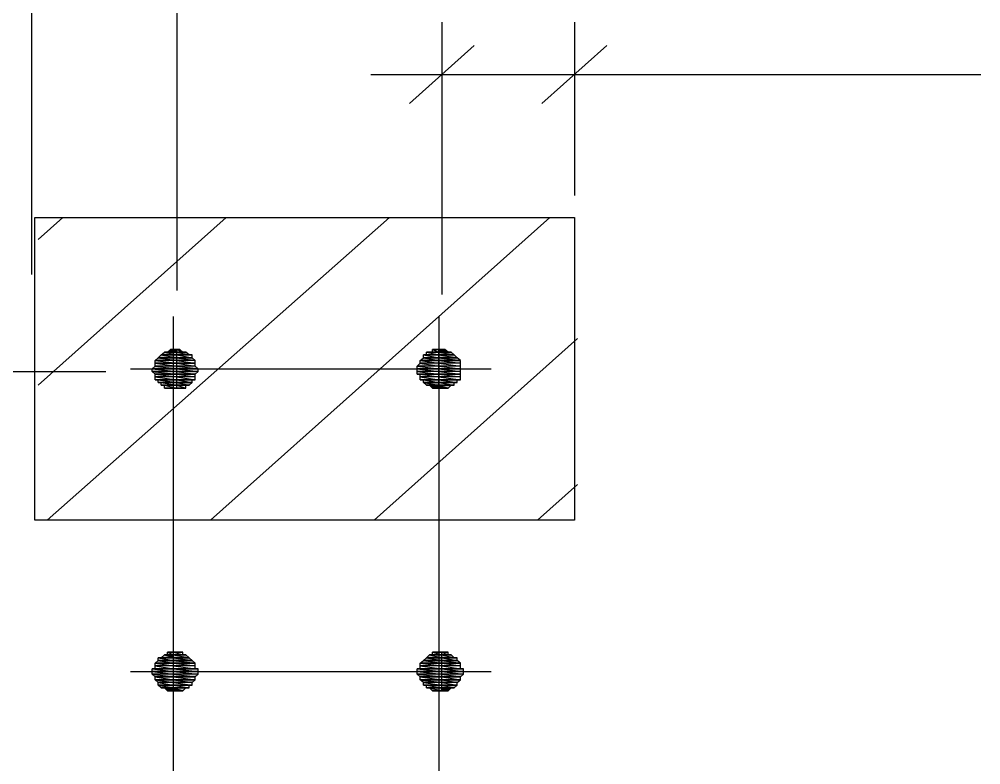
# Model space of a CAD drawing. Header units: millimetres. Extents: x 0 to 420, y 0 to 297.
# Drawn here: x 119.04 to 131.76, y 31.77 to 41.63 of the extents above; entities that cross this region are included whole.
import ezdxf

# ---------------------------------------------------------------- set-up
doc = ezdxf.new("R2010")
doc.units = ezdxf.units.MM

# ---------------------------------------------------------------- blocks, each defined once
blk = doc.blocks.new('0_TCM_4503_AIVD_AD_NOTE_BLOCK-43707740-2226')
at = {"linetype": 'Continuous'}
for points in [[(121.005, 37.228), (121.127, 37.228), (121.045, 37.265)], [(121.045, 37.265), (121.127, 37.228), (121.127, 37.265)], [(124.59, 37.265), (124.713, 37.228), (124.672, 37.265)], [(124.59, 37.228), (124.713, 37.228), (124.59, 37.265)], [(120.842, 37.119), (121.127, 37.119), (120.882, 37.155)], [(120.882, 37.155), (121.127, 37.155), (120.923, 37.192)], [(120.882, 37.155), (121.127, 37.119), (121.127, 37.155)], [(120.923, 37.192), (121.127, 37.192), (120.964, 37.228)], [(120.923, 37.192), (121.127, 37.155), (121.127, 37.192)], [(120.964, 37.228), (121.127, 37.192), (121.127, 37.228)], [(121.127, 37.228), (121.29, 37.192), (121.249, 37.228)], [(121.127, 37.192), (121.29, 37.192), (121.127, 37.228)], [(121.127, 37.155), (121.371, 37.119), (121.331, 37.155)], [(121.127, 37.119), (121.371, 37.119), (121.127, 37.155)], [(124.346, 37.119), (124.59, 37.119), (124.387, 37.155)], [(124.387, 37.155), (124.59, 37.119), (124.59, 37.155)], [(124.59, 37.228), (124.794, 37.192), (124.753, 37.228)], [(124.59, 37.192), (124.794, 37.192), (124.59, 37.228)], [(124.59, 37.192), (124.835, 37.155), (124.794, 37.192)], [(124.59, 37.155), (124.835, 37.155), (124.59, 37.192)], [(124.59, 37.155), (124.876, 37.119), (124.835, 37.155)], [(124.59, 37.119), (124.876, 37.119), (124.59, 37.155)], [(120.801, 37.01), (121.127, 37.01), (120.842, 37.046)], [(120.842, 37.046), (121.127, 37.01), (121.127, 37.046)], [(121.127, 37.046), (121.412, 37.01), (121.371, 37.046)], [(121.127, 37.01), (121.412, 37.01), (121.127, 37.046)], [(124.305, 37.046), (124.59, 37.046), (124.346, 37.083)], [(124.346, 37.083), (124.59, 37.046), (124.59, 37.083)], [(120.801, 36.973), (121.127, 36.937), (121.127, 36.973)], [(120.842, 36.937), (121.127, 36.937), (120.801, 36.973)], [(121.127, 36.973), (121.371, 36.937), (121.412, 36.973)], [(121.127, 36.937), (121.371, 36.937), (121.127, 36.973)], [(121.127, 36.828), (121.29, 36.791), (121.331, 36.828)], [(121.127, 36.791), (121.29, 36.791), (121.127, 36.828)], [(124.387, 36.828), (124.59, 36.791), (124.59, 36.828)], [(124.427, 36.791), (124.59, 36.791), (124.387, 36.828)], [(124.468, 36.791), (124.59, 36.755), (124.59, 36.791)], [(124.509, 36.755), (124.59, 36.755), (124.468, 36.791)], [(124.59, 36.791), (124.713, 36.755), (124.753, 36.791)], [(124.59, 36.755), (124.713, 36.755), (124.59, 36.791)], [(120.882, 33.189), (120.923, 33.189), (121.086, 33.189)], [(120.923, 33.189), (121.086, 33.189), (120.964, 33.225)], [(120.964, 33.225), (121.086, 33.189), (121.086, 33.225)], [(121.086, 33.225), (121.29, 33.189), (121.249, 33.225)], [(121.086, 33.189), (121.29, 33.189), (121.086, 33.225)], [(121.086, 33.189), (121.331, 33.153), (121.29, 33.189)], [(121.086, 33.153), (121.331, 33.153), (121.086, 33.189)], [(124.387, 33.153), (124.631, 33.153), (124.427, 33.189)], [(124.427, 33.189), (124.631, 33.189), (124.468, 33.225)], [(124.427, 33.189), (124.631, 33.153), (124.631, 33.189)], [(124.468, 33.225), (124.631, 33.189), (124.631, 33.225)], [(124.631, 33.225), (124.794, 33.189), (124.753, 33.225)], [(124.631, 33.189), (124.794, 33.189), (124.631, 33.225)], [(120.842, 33.116), (121.086, 33.116), (120.882, 33.153)], [(120.882, 33.153), (121.086, 33.116), (121.086, 33.153)], [(121.086, 33.153), (121.371, 33.116), (121.331, 33.153)], [(121.086, 33.116), (121.371, 33.116), (121.086, 33.153)], [(124.346, 33.116), (124.631, 33.116), (124.387, 33.153)], [(124.387, 33.153), (124.631, 33.116), (124.631, 33.153)], [(124.631, 33.153), (124.876, 33.116), (124.835, 33.153)], [(124.631, 33.116), (124.876, 33.116), (124.631, 33.153)], [(120.801, 32.971), (121.086, 32.934), (121.086, 32.971)], [(120.842, 32.934), (121.086, 32.934), (120.801, 32.971)], [(121.086, 32.971), (121.371, 32.934), (121.412, 32.971)], [(121.086, 32.934), (121.371, 32.934), (121.086, 32.971)], [(124.305, 32.971), (124.631, 32.934), (124.631, 32.971)], [(124.346, 32.934), (124.631, 32.934), (124.305, 32.971)], [(124.631, 32.971), (124.876, 32.934), (124.916, 32.971)], [(124.631, 32.934), (124.876, 32.934), (124.631, 32.971)], [(120.842, 32.898), (121.086, 32.861), (121.086, 32.898)], [(120.882, 32.861), (121.086, 32.861), (120.842, 32.898)], [(120.882, 32.825), (121.086, 32.789), (121.086, 32.825)], [(120.923, 32.789), (121.086, 32.789), (120.882, 32.825)], [(121.086, 32.898), (121.331, 32.861), (121.371, 32.898)], [(121.086, 32.861), (121.331, 32.861), (121.086, 32.898)], [(124.346, 32.898), (124.631, 32.861), (124.631, 32.898)], [(124.387, 32.861), (124.631, 32.861), (124.346, 32.898)], [(124.631, 32.898), (124.835, 32.861), (124.876, 32.898)], [(124.631, 32.861), (124.835, 32.861), (124.631, 32.898)], [(124.631, 32.825), (124.794, 32.789), (124.835, 32.825)], [(124.631, 32.789), (124.794, 32.789), (124.631, 32.825)], [(120.964, 32.789), (120.923, 32.789), (121.086, 32.789)], [(120.964, 32.789), (121.086, 32.752), (121.086, 32.789)], [(121.005, 32.752), (121.086, 32.752), (120.964, 32.789)], [(121.086, 32.789), (121.208, 32.752), (121.249, 32.789)], [(121.086, 32.752), (121.208, 32.752), (121.086, 32.789)], [(124.468, 32.789), (124.631, 32.752), (124.631, 32.789)], [(124.509, 32.752), (124.631, 32.752), (124.468, 32.789)], [(124.631, 32.789), (124.713, 32.752), (124.753, 32.789)], [(124.631, 32.752), (124.713, 32.752), (124.631, 32.789)]]:
    blk.add_hatch(color=7, dxfattribs=at).paths.add_polyline_path(points)
at = {"color": 7, "linetype": 'Continuous'}
for p, q in [((119.205, 43.2), (119.205, 38.258)), ((121.13, 43.2), (121.13, 38.043)), ((124.631, 41.593), (124.631, 37.992)), ((126.383, 41.593), (126.383, 39.302)), ((125.059, 41.284), (124.203, 40.519)), ((126.811, 41.284), (125.955, 40.519)), ((123.694, 40.902), (131.755, 40.902)), ((119.253, 39.011), (126.383, 39.011)), ((119.253, 35.008), (119.253, 39.011)), ((119.293, 38.72), (119.619, 39.011)), ((119.293, 36.791), (121.779, 39.011)), ((119.416, 35.008), (123.938, 39.011)), ((121.575, 35.008), (126.057, 39.011)), ((126.383, 39.011), (126.383, 35.008)), ((121.086, 24.346), (121.086, 37.701)), ((124.59, 37.701), (124.59, 24.274)), ((123.735, 35.008), (126.424, 37.41)), ((121.005, 37.228), (121.045, 37.265)), ((121.127, 37.265), (121.045, 37.265)), ((121.045, 37.265), (121.086, 37.265)), ((121.127, 37.265), (121.045, 37.265)), ((121.045, 37.265), (121.127, 37.228)), ((121.045, 37.265), (121.127, 37.228)), ((121.086, 37.265), (121.127, 37.265)), ((121.127, 37.265), (121.086, 37.265)), ((121.086, 37.265), (121.127, 37.265)), ((121.086, 37.265), (121.127, 37.265)), ((121.127, 37.265), (121.086, 37.265)), ((121.127, 37.228), (121.127, 37.265)), ((121.127, 37.265), (121.168, 37.265)), ((121.168, 37.265), (121.127, 37.265)), ((121.168, 37.265), (121.127, 37.265)), ((121.127, 37.265), (121.168, 37.265)), ((121.168, 37.265), (121.127, 37.265)), ((121.127, 37.265), (121.208, 37.228)), ((121.127, 37.265), (121.208, 37.228)), ((121.127, 37.228), (121.127, 37.265)), ((121.208, 37.228), (121.168, 37.265)), ((124.59, 37.265), (124.509, 37.265)), ((124.509, 37.265), (124.55, 37.265)), ((124.59, 37.265), (124.509, 37.265)), ((124.509, 37.265), (124.59, 37.228)), ((124.509, 37.265), (124.59, 37.228)), ((124.509, 37.228), (124.509, 37.265)), ((124.59, 37.265), (124.55, 37.265)), ((124.55, 37.265), (124.59, 37.265)), ((124.59, 37.265), (124.55, 37.265)), ((124.55, 37.265), (124.59, 37.265)), ((124.55, 37.265), (124.59, 37.265)), ((124.59, 37.265), (124.631, 37.265)), ((124.631, 37.265), (124.59, 37.265)), ((124.672, 37.265), (124.59, 37.265)), ((124.59, 37.265), (124.672, 37.265)), ((124.59, 37.265), (124.672, 37.265)), ((124.672, 37.265), (124.59, 37.265)), ((124.672, 37.265), (124.59, 37.265)), ((124.59, 37.265), (124.672, 37.265)), ((124.672, 37.265), (124.59, 37.265)), ((124.59, 37.265), (124.631, 37.265)), ((124.672, 37.265), (124.59, 37.265)), ((124.59, 37.265), (124.713, 37.228)), ((124.59, 37.265), (124.713, 37.228)), ((124.59, 37.228), (124.59, 37.265)), ((124.59, 37.228), (124.59, 37.265)), ((124.631, 37.265), (124.672, 37.265)), ((124.713, 37.228), (124.672, 37.265)), ((120.842, 37.119), (120.882, 37.155)), ((121.127, 37.119), (120.842, 37.119)), ((121.127, 37.119), (120.842, 37.119)), ((120.842, 37.119), (121.127, 37.083)), ((120.842, 37.119), (121.127, 37.083)), ((120.842, 37.083), (120.842, 37.119)), ((120.882, 37.155), (120.923, 37.192)), ((121.127, 37.155), (120.882, 37.155)), ((121.127, 37.155), (120.882, 37.155)), ((120.882, 37.155), (121.127, 37.155)), ((120.882, 37.155), (121.127, 37.155)), ((121.127, 37.155), (120.882, 37.155)), ((121.127, 37.155), (120.882, 37.155)), ((120.882, 37.155), (121.127, 37.119)), ((120.882, 37.155), (121.127, 37.119)), ((120.923, 37.192), (120.964, 37.228)), ((121.127, 37.192), (120.923, 37.192)), ((121.127, 37.192), (120.923, 37.192)), ((120.923, 37.192), (121.127, 37.192)), ((120.923, 37.192), (121.127, 37.192)), ((121.127, 37.192), (120.923, 37.192)), ((121.127, 37.192), (120.923, 37.192)), ((120.923, 37.192), (121.127, 37.155)), ((120.923, 37.192), (121.127, 37.155)), ((121.127, 37.228), (120.964, 37.228)), ((120.964, 37.228), (121.005, 37.228)), ((121.127, 37.228), (120.964, 37.228)), ((120.964, 37.228), (121.127, 37.228)), ((120.964, 37.228), (121.127, 37.228)), ((121.127, 37.228), (120.964, 37.228)), ((121.127, 37.228), (120.964, 37.228)), ((120.964, 37.228), (121.127, 37.192)), ((120.964, 37.228), (121.127, 37.192)), ((121.127, 37.228), (121.005, 37.228)), ((121.127, 37.228), (121.005, 37.228)), ((121.005, 37.228), (121.127, 37.228)), ((121.005, 37.228), (121.127, 37.228)), ((121.127, 37.228), (121.005, 37.228)), ((121.127, 37.228), (121.005, 37.228)), ((121.005, 37.228), (121.127, 37.228)), ((121.005, 37.228), (121.127, 37.228)), ((121.127, 37.192), (121.127, 37.228)), ((121.208, 37.228), (121.127, 37.228)), ((121.208, 37.228), (121.127, 37.228)), ((121.127, 37.228), (121.208, 37.228)), ((121.127, 37.228), (121.208, 37.228)), ((121.208, 37.228), (121.127, 37.228)), ((121.249, 37.228), (121.127, 37.228)), ((121.127, 37.228), (121.249, 37.228)), ((121.127, 37.228), (121.249, 37.228)), ((121.249, 37.228), (121.127, 37.228)), ((121.249, 37.228), (121.127, 37.228)), ((121.127, 37.228), (121.249, 37.228)), ((121.249, 37.228), (121.127, 37.228)), ((121.127, 37.228), (121.208, 37.228)), ((121.249, 37.228), (121.127, 37.228)), ((121.127, 37.228), (121.29, 37.192)), ((121.127, 37.228), (121.29, 37.192)), ((121.127, 37.192), (121.127, 37.228)), ((121.127, 37.155), (121.127, 37.192)), ((121.29, 37.192), (121.127, 37.192)), ((121.331, 37.192), (121.127, 37.192)), ((121.127, 37.192), (121.331, 37.192)), ((121.331, 37.192), (121.127, 37.192)), ((121.127, 37.192), (121.29, 37.192)), ((121.331, 37.192), (121.127, 37.192)), ((121.127, 37.192), (121.331, 37.155)), ((121.127, 37.192), (121.331, 37.155)), ((121.127, 37.155), (121.127, 37.192)), ((121.127, 37.119), (121.127, 37.155)), ((121.331, 37.155), (121.127, 37.155)), ((121.331, 37.155), (121.127, 37.155)), ((121.127, 37.155), (121.331, 37.155)), ((121.127, 37.155), (121.331, 37.155)), ((121.331, 37.155), (121.127, 37.155)), ((121.331, 37.155), (121.127, 37.155)), ((121.127, 37.155), (121.371, 37.119)), ((121.127, 37.155), (121.371, 37.119)), ((121.127, 37.119), (121.127, 37.155)), ((121.127, 37.083), (121.127, 37.119)), ((121.371, 37.119), (121.127, 37.119)), ((121.371, 37.119), (121.127, 37.119)), ((121.127, 37.119), (121.371, 37.083)), ((121.127, 37.119), (121.371, 37.083)), ((121.127, 37.083), (121.127, 37.119)), ((121.208, 37.228), (121.249, 37.228)), ((121.29, 37.192), (121.249, 37.228)), ((121.29, 37.192), (121.331, 37.192)), ((121.331, 37.155), (121.331, 37.192)), ((121.371, 37.119), (121.331, 37.155)), ((121.371, 37.083), (121.371, 37.119)), ((124.346, 37.119), (124.387, 37.155)), ((124.59, 37.119), (124.346, 37.119)), ((124.59, 37.119), (124.346, 37.119)), ((124.346, 37.119), (124.59, 37.119)), ((124.346, 37.119), (124.59, 37.119)), ((124.59, 37.119), (124.346, 37.119)), ((124.59, 37.119), (124.346, 37.119)), ((124.346, 37.119), (124.59, 37.083)), ((124.346, 37.119), (124.59, 37.083)), ((124.346, 37.083), (124.346, 37.119)), ((124.427, 37.192), (124.387, 37.192)), ((124.387, 37.192), (124.59, 37.192)), ((124.59, 37.192), (124.387, 37.192)), ((124.387, 37.192), (124.59, 37.155)), ((124.387, 37.192), (124.59, 37.155)), ((124.387, 37.155), (124.387, 37.192)), ((124.59, 37.155), (124.387, 37.155)), ((124.59, 37.155), (124.387, 37.155)), ((124.387, 37.155), (124.59, 37.155)), ((124.387, 37.155), (124.59, 37.155)), ((124.59, 37.155), (124.387, 37.155)), ((124.59, 37.155), (124.387, 37.155)), ((124.387, 37.155), (124.59, 37.119)), ((124.387, 37.155), (124.59, 37.119)), ((124.59, 37.228), (124.427, 37.228)), ((124.427, 37.228), (124.468, 37.228)), ((124.59, 37.228), (124.427, 37.228)), ((124.427, 37.228), (124.59, 37.192)), ((124.427, 37.228), (124.59, 37.192)), ((124.427, 37.192), (124.427, 37.228)), ((124.59, 37.192), (124.427, 37.192)), ((124.59, 37.192), (124.427, 37.192)), ((124.427, 37.192), (124.59, 37.192)), ((124.59, 37.192), (124.427, 37.192)), ((124.509, 37.228), (124.468, 37.228)), ((124.468, 37.228), (124.59, 37.228)), ((124.59, 37.228), (124.468, 37.228)), ((124.468, 37.228), (124.59, 37.228)), ((124.468, 37.228), (124.59, 37.228)), ((124.59, 37.228), (124.509, 37.228)), ((124.59, 37.228), (124.509, 37.228)), ((124.509, 37.228), (124.59, 37.228)), ((124.59, 37.228), (124.509, 37.228)), ((124.713, 37.228), (124.59, 37.228)), ((124.753, 37.228), (124.59, 37.228)), ((124.59, 37.228), (124.753, 37.228)), ((124.59, 37.228), (124.753, 37.228)), ((124.753, 37.228), (124.59, 37.228)), ((124.753, 37.228), (124.59, 37.228)), ((124.59, 37.228), (124.753, 37.228)), ((124.753, 37.228), (124.59, 37.228)), ((124.59, 37.228), (124.713, 37.228)), ((124.753, 37.228), (124.59, 37.228)), ((124.59, 37.228), (124.794, 37.192)), ((124.59, 37.228), (124.794, 37.192)), ((124.59, 37.192), (124.59, 37.228)), ((124.59, 37.192), (124.59, 37.228)), ((124.794, 37.192), (124.59, 37.192)), ((124.794, 37.192), (124.59, 37.192)), ((124.59, 37.192), (124.794, 37.192)), ((124.59, 37.192), (124.794, 37.192)), ((124.794, 37.192), (124.59, 37.192)), ((124.794, 37.192), (124.59, 37.192)), ((124.59, 37.192), (124.835, 37.155)), ((124.59, 37.192), (124.835, 37.155)), ((124.59, 37.155), (124.59, 37.192)), ((124.59, 37.155), (124.59, 37.192)), ((124.835, 37.155), (124.59, 37.155)), ((124.835, 37.155), (124.59, 37.155)), ((124.59, 37.155), (124.835, 37.155)), ((124.59, 37.155), (124.835, 37.155)), ((124.835, 37.155), (124.59, 37.155)), ((124.835, 37.155), (124.59, 37.155)), ((124.59, 37.155), (124.876, 37.119)), ((124.59, 37.155), (124.876, 37.119)), ((124.59, 37.119), (124.59, 37.155)), ((124.59, 37.119), (124.59, 37.155)), ((124.876, 37.119), (124.59, 37.119)), ((124.876, 37.119), (124.59, 37.119)), ((124.59, 37.119), (124.876, 37.119)), ((124.59, 37.119), (124.876, 37.119)), ((124.876, 37.119), (124.59, 37.119)), ((124.876, 37.119), (124.59, 37.119)), ((124.59, 37.119), (124.876, 37.083)), ((124.59, 37.119), (124.876, 37.083)), ((124.59, 37.083), (124.59, 37.119)), ((124.59, 37.083), (124.59, 37.119)), ((124.713, 37.228), (124.753, 37.228)), ((124.794, 37.192), (124.753, 37.228)), ((124.835, 37.155), (124.794, 37.192)), ((124.876, 37.119), (124.835, 37.155)), ((124.876, 37.083), (124.876, 37.119)), ((120.516, 37.01), (125.283, 37.01)), ((120.801, 37.01), (120.842, 37.046)), ((121.127, 37.01), (120.801, 37.01)), ((121.127, 37.01), (120.801, 37.01)), ((120.801, 37.01), (121.127, 37.01)), ((120.801, 37.01), (121.127, 37.01)), ((121.127, 37.01), (120.801, 37.01)), ((121.127, 37.01), (120.801, 37.01)), ((120.801, 37.01), (121.127, 36.973)), ((120.801, 37.01), (121.127, 36.973)), ((120.801, 36.973), (120.801, 37.01)), ((121.127, 37.083), (120.842, 37.083)), ((121.127, 37.083), (120.842, 37.083)), ((120.842, 37.083), (121.127, 37.083)), ((120.842, 37.083), (121.127, 37.083)), ((121.127, 37.083), (120.842, 37.083)), ((121.127, 37.083), (120.842, 37.083)), ((120.842, 37.083), (121.127, 37.046)), ((120.842, 37.083), (121.127, 37.046)), ((120.842, 37.046), (120.842, 37.083)), ((121.127, 37.046), (120.842, 37.046)), ((121.127, 37.046), (120.842, 37.046)), ((120.842, 37.046), (121.127, 37.01)), ((120.842, 37.046), (121.127, 37.01)), ((121.127, 37.046), (121.127, 37.083)), ((121.371, 37.083), (121.127, 37.083)), ((121.371, 37.083), (121.127, 37.083)), ((121.127, 37.083), (121.371, 37.083)), ((121.127, 37.083), (121.371, 37.083)), ((121.371, 37.083), (121.127, 37.083)), ((121.371, 37.083), (121.127, 37.083)), ((121.127, 37.083), (121.371, 37.046)), ((121.127, 37.083), (121.371, 37.046)), ((121.127, 37.046), (121.127, 37.083)), ((121.127, 37.01), (121.127, 37.046)), ((121.371, 37.046), (121.127, 37.046)), ((121.371, 37.046), (121.127, 37.046)), ((121.127, 37.046), (121.412, 37.01)), ((121.127, 37.046), (121.412, 37.01)), ((121.127, 37.01), (121.127, 37.046)), ((121.127, 36.973), (121.127, 37.01)), ((121.412, 37.01), (121.127, 37.01)), ((121.412, 37.01), (121.127, 37.01)), ((121.127, 37.01), (121.412, 37.01)), ((121.127, 37.01), (121.412, 37.01)), ((121.412, 37.01), (121.127, 37.01)), ((121.412, 37.01), (121.127, 37.01)), ((121.127, 37.01), (121.412, 36.973)), ((121.127, 37.01), (121.412, 36.973)), ((121.127, 36.973), (121.127, 37.01)), ((121.371, 37.046), (121.371, 37.083)), ((121.412, 37.01), (121.371, 37.046)), ((121.412, 36.973), (121.412, 37.01)), ((124.305, 37.046), (124.346, 37.083)), ((124.59, 37.046), (124.305, 37.046)), ((124.59, 37.046), (124.305, 37.046)), ((124.305, 37.046), (124.59, 37.01)), ((124.305, 37.046), (124.59, 37.01)), ((124.305, 37.01), (124.305, 37.046)), ((124.59, 37.01), (124.305, 37.01)), ((124.59, 37.01), (124.305, 37.01)), ((124.305, 37.01), (124.59, 37.01)), ((124.305, 37.01), (124.59, 37.01)), ((124.59, 37.01), (124.305, 37.01)), ((124.59, 37.01), (124.305, 37.01)), ((124.305, 37.01), (124.59, 36.973)), ((124.305, 37.01), (124.59, 36.973)), ((124.305, 36.973), (124.305, 37.01)), ((124.59, 37.083), (124.346, 37.083)), ((124.59, 37.083), (124.346, 37.083)), ((124.346, 37.083), (124.59, 37.046)), ((124.346, 37.083), (124.59, 37.046)), ((124.876, 37.083), (124.59, 37.083)), ((124.876, 37.083), (124.59, 37.083)), ((124.59, 37.083), (124.876, 37.046)), ((124.59, 37.083), (124.876, 37.046)), ((124.59, 37.046), (124.59, 37.083)), ((124.59, 37.046), (124.59, 37.083)), ((124.876, 37.046), (124.59, 37.046)), ((124.876, 37.046), (124.59, 37.046)), ((124.59, 37.046), (124.876, 37.01)), ((124.59, 37.046), (124.876, 37.01)), ((124.59, 37.01), (124.59, 37.046)), ((124.59, 37.01), (124.59, 37.046)), ((124.876, 37.01), (124.59, 37.01)), ((124.876, 37.01), (124.59, 37.01)), ((124.59, 37.01), (124.876, 37.01)), ((124.59, 37.01), (124.876, 37.01)), ((124.876, 37.01), (124.59, 37.01)), ((124.876, 37.01), (124.59, 37.01)), ((124.59, 37.01), (124.876, 36.973)), ((124.59, 37.01), (124.876, 36.973)), ((124.59, 36.973), (124.59, 37.01)), ((124.59, 36.973), (124.59, 37.01)), ((124.876, 37.046), (124.876, 37.083)), ((124.876, 37.01), (124.876, 37.046)), ((124.876, 36.973), (124.876, 37.01)), ((114.404, 36.973), (120.19, 36.973)), ((121.127, 36.973), (120.801, 36.973)), ((121.127, 36.973), (120.801, 36.973)), ((120.801, 36.973), (121.127, 36.937)), ((120.801, 36.973), (121.127, 36.937)), ((120.842, 36.937), (120.801, 36.973)), ((121.127, 36.937), (120.842, 36.937)), ((121.127, 36.937), (120.842, 36.937)), ((120.842, 36.937), (121.127, 36.937)), ((120.842, 36.937), (121.127, 36.937)), ((121.127, 36.937), (120.842, 36.937)), ((121.127, 36.937), (120.842, 36.937)), ((120.842, 36.937), (121.127, 36.901)), ((120.842, 36.937), (121.127, 36.901)), ((120.842, 36.901), (120.842, 36.937)), ((121.127, 36.901), (120.842, 36.901)), ((121.127, 36.901), (120.842, 36.901)), ((120.842, 36.901), (121.127, 36.864)), ((120.842, 36.901), (121.127, 36.864)), ((120.842, 36.864), (120.842, 36.901)), ((121.127, 36.864), (120.842, 36.864)), ((121.127, 36.864), (120.842, 36.864)), ((120.842, 36.864), (120.882, 36.864)), ((120.842, 36.864), (121.127, 36.864)), ((121.127, 36.864), (120.842, 36.864)), ((120.882, 36.864), (121.127, 36.864)), ((121.127, 36.864), (120.882, 36.864)), ((120.882, 36.864), (121.127, 36.828)), ((120.882, 36.864), (121.127, 36.828)), ((120.882, 36.828), (120.882, 36.864)), ((121.127, 36.937), (121.127, 36.973)), ((121.412, 36.973), (121.127, 36.973)), ((121.412, 36.973), (121.127, 36.973)), ((121.127, 36.973), (121.371, 36.937)), ((121.127, 36.973), (121.371, 36.937)), ((121.127, 36.937), (121.127, 36.973)), ((121.127, 36.901), (121.127, 36.937)), ((121.371, 36.937), (121.127, 36.937)), ((121.371, 36.937), (121.127, 36.937)), ((121.127, 36.937), (121.371, 36.937)), ((121.127, 36.937), (121.371, 36.937)), ((121.371, 36.937), (121.127, 36.937)), ((121.371, 36.937), (121.127, 36.937)), ((121.127, 36.937), (121.371, 36.901)), ((121.127, 36.937), (121.371, 36.901)), ((121.127, 36.901), (121.127, 36.937)), ((121.127, 36.864), (121.127, 36.901)), ((121.371, 36.901), (121.127, 36.901)), ((121.371, 36.901), (121.127, 36.901)), ((121.127, 36.901), (121.371, 36.864)), ((121.127, 36.901), (121.371, 36.864)), ((121.127, 36.864), (121.127, 36.901)), ((121.127, 36.828), (121.127, 36.864)), ((121.371, 36.864), (121.127, 36.864)), ((121.331, 36.864), (121.127, 36.864)), ((121.127, 36.864), (121.331, 36.864)), ((121.331, 36.864), (121.127, 36.864)), ((121.127, 36.864), (121.371, 36.864)), ((121.331, 36.864), (121.127, 36.864)), ((121.127, 36.864), (121.331, 36.828)), ((121.127, 36.864), (121.331, 36.828)), ((121.127, 36.828), (121.127, 36.864)), ((121.371, 36.864), (121.331, 36.864)), ((121.331, 36.828), (121.331, 36.864)), ((121.371, 36.937), (121.412, 36.973)), ((121.371, 36.901), (121.371, 36.937)), ((121.371, 36.864), (121.371, 36.901)), ((124.59, 36.973), (124.305, 36.973)), ((124.59, 36.973), (124.305, 36.973)), ((124.305, 36.973), (124.59, 36.937)), ((124.305, 36.973), (124.59, 36.937)), ((124.305, 36.937), (124.305, 36.973)), ((124.59, 36.937), (124.305, 36.937)), ((124.59, 36.937), (124.305, 36.937)), ((124.305, 36.937), (124.346, 36.937)), ((124.305, 36.937), (124.59, 36.937)), ((124.59, 36.937), (124.305, 36.937)), ((124.59, 36.937), (124.346, 36.937)), ((124.346, 36.937), (124.59, 36.901)), ((124.346, 36.937), (124.59, 36.901)), ((124.346, 36.901), (124.346, 36.937)), ((124.346, 36.937), (124.59, 36.937)), ((124.59, 36.901), (124.346, 36.901)), ((124.59, 36.901), (124.346, 36.901)), ((124.346, 36.901), (124.59, 36.864)), ((124.346, 36.901), (124.59, 36.864)), ((124.346, 36.864), (124.346, 36.901)), ((124.59, 36.864), (124.346, 36.864)), ((124.59, 36.864), (124.346, 36.864)), ((124.346, 36.864), (124.387, 36.864)), ((124.346, 36.864), (124.59, 36.864)), ((124.59, 36.864), (124.346, 36.864)), ((124.387, 36.864), (124.59, 36.864)), ((124.59, 36.864), (124.387, 36.864)), ((124.387, 36.864), (124.59, 36.828)), ((124.387, 36.864), (124.59, 36.828)), ((124.387, 36.828), (124.387, 36.864)), ((124.876, 36.973), (124.59, 36.973)), ((124.876, 36.973), (124.59, 36.973)), ((124.59, 36.973), (124.876, 36.937)), ((124.59, 36.973), (124.876, 36.937)), ((124.59, 36.937), (124.59, 36.973)), ((124.59, 36.937), (124.59, 36.973)), ((124.59, 36.901), (124.59, 36.937)), ((124.876, 36.937), (124.59, 36.937)), ((124.876, 36.937), (124.59, 36.937)), ((124.59, 36.937), (124.876, 36.937)), ((124.59, 36.937), (124.876, 36.937)), ((124.876, 36.937), (124.59, 36.937)), ((124.876, 36.937), (124.59, 36.937)), ((124.59, 36.937), (124.876, 36.901)), ((124.59, 36.937), (124.876, 36.901)), ((124.59, 36.901), (124.59, 36.937)), ((124.59, 36.864), (124.59, 36.901)), ((124.876, 36.901), (124.59, 36.901)), ((124.876, 36.901), (124.59, 36.901)), ((124.59, 36.901), (124.876, 36.864)), ((124.59, 36.901), (124.876, 36.864)), ((124.59, 36.864), (124.59, 36.901)), ((124.59, 36.828), (124.59, 36.864)), ((124.876, 36.864), (124.59, 36.864)), ((124.835, 36.864), (124.59, 36.864)), ((124.59, 36.864), (124.835, 36.864)), ((124.835, 36.864), (124.59, 36.864)), ((124.59, 36.864), (124.876, 36.864)), ((124.835, 36.864), (124.59, 36.864)), ((124.59, 36.864), (124.835, 36.828)), ((124.59, 36.864), (124.835, 36.828)), ((124.59, 36.828), (124.59, 36.864)), ((124.876, 36.864), (124.835, 36.864)), ((124.835, 36.828), (124.835, 36.864)), ((124.876, 36.937), (124.876, 36.973)), ((124.876, 36.901), (124.876, 36.937)), ((124.876, 36.864), (124.876, 36.901)), ((121.127, 36.828), (120.882, 36.828)), ((121.127, 36.828), (120.882, 36.828)), ((120.882, 36.828), (120.923, 36.828)), ((120.882, 36.828), (121.127, 36.828)), ((121.127, 36.828), (120.882, 36.828)), ((120.923, 36.828), (121.127, 36.828)), ((121.127, 36.828), (120.923, 36.828)), ((120.923, 36.828), (121.127, 36.791)), ((120.923, 36.828), (121.127, 36.791)), ((120.923, 36.791), (120.923, 36.828)), ((121.127, 36.791), (120.923, 36.791)), ((121.127, 36.791), (120.923, 36.791)), ((120.923, 36.791), (120.964, 36.791)), ((120.923, 36.791), (121.127, 36.791)), ((121.127, 36.791), (120.923, 36.791)), ((120.964, 36.791), (121.127, 36.791)), ((121.127, 36.791), (120.964, 36.791)), ((120.964, 36.791), (121.127, 36.755)), ((120.964, 36.791), (121.127, 36.755)), ((120.964, 36.755), (120.964, 36.791)), ((121.127, 36.755), (120.964, 36.755)), ((121.127, 36.755), (120.964, 36.755)), ((120.964, 36.755), (121.005, 36.755)), ((120.964, 36.755), (121.127, 36.755)), ((121.127, 36.755), (120.964, 36.755)), ((121.005, 36.755), (121.127, 36.755)), ((121.127, 36.755), (121.005, 36.755)), ((121.005, 36.755), (121.127, 36.755)), ((121.127, 36.755), (121.005, 36.755)), ((121.005, 36.755), (121.127, 36.755)), ((121.005, 36.755), (121.127, 36.755)), ((121.045, 36.755), (121.005, 36.755)), ((121.005, 36.755), (121.127, 36.755)), ((121.127, 36.755), (121.005, 36.755)), ((121.127, 36.755), (121.045, 36.755)), ((121.086, 36.755), (121.045, 36.755)), ((121.045, 36.755), (121.127, 36.755)), ((121.045, 36.755), (121.127, 36.755)), ((121.127, 36.755), (121.045, 36.755)), ((121.127, 36.755), (121.086, 36.755)), ((121.086, 36.755), (121.127, 36.755)), ((121.127, 36.755), (121.086, 36.755)), ((121.127, 36.791), (121.127, 36.828)), ((121.331, 36.828), (121.127, 36.828)), ((121.331, 36.828), (121.127, 36.828)), ((121.127, 36.828), (121.331, 36.828)), ((121.127, 36.828), (121.331, 36.828)), ((121.331, 36.828), (121.127, 36.828)), ((121.331, 36.828), (121.127, 36.828)), ((121.127, 36.828), (121.29, 36.791)), ((121.127, 36.828), (121.29, 36.791)), ((121.127, 36.791), (121.127, 36.828)), ((121.127, 36.755), (121.127, 36.791)), ((121.29, 36.791), (121.127, 36.791)), ((121.249, 36.791), (121.127, 36.791)), ((121.127, 36.791), (121.249, 36.791)), ((121.249, 36.791), (121.127, 36.791)), ((121.127, 36.791), (121.29, 36.791)), ((121.249, 36.791), (121.127, 36.791)), ((121.127, 36.791), (121.249, 36.755)), ((121.127, 36.791), (121.249, 36.755)), ((121.127, 36.755), (121.127, 36.791)), ((121.249, 36.755), (121.127, 36.755)), ((121.208, 36.755), (121.127, 36.755)), ((121.127, 36.755), (121.208, 36.755)), ((121.127, 36.755), (121.208, 36.755)), ((121.208, 36.755), (121.127, 36.755)), ((121.208, 36.755), (121.127, 36.755)), ((121.127, 36.755), (121.208, 36.755)), ((121.208, 36.755), (121.127, 36.755)), ((121.127, 36.755), (121.249, 36.755)), ((121.168, 36.755), (121.127, 36.755)), ((121.127, 36.755), (121.168, 36.755)), ((121.168, 36.755), (121.127, 36.755)), ((121.127, 36.755), (121.208, 36.755)), ((121.127, 36.755), (121.168, 36.755)), ((121.168, 36.755), (121.127, 36.755)), ((121.208, 36.755), (121.168, 36.755)), ((121.249, 36.755), (121.208, 36.755)), ((121.29, 36.791), (121.249, 36.791)), ((121.249, 36.755), (121.249, 36.791)), ((121.29, 36.791), (121.331, 36.828)), ((124.59, 36.828), (124.387, 36.828)), ((124.59, 36.828), (124.387, 36.828)), ((124.387, 36.828), (124.59, 36.828)), ((124.387, 36.828), (124.59, 36.828)), ((124.59, 36.828), (124.387, 36.828)), ((124.59, 36.828), (124.387, 36.828)), ((124.387, 36.828), (124.59, 36.791)), ((124.387, 36.828), (124.59, 36.791)), ((124.427, 36.791), (124.387, 36.828)), ((124.59, 36.791), (124.427, 36.791)), ((124.59, 36.791), (124.427, 36.791)), ((124.427, 36.791), (124.59, 36.791)), ((124.427, 36.791), (124.59, 36.791)), ((124.59, 36.791), (124.427, 36.791)), ((124.59, 36.791), (124.427, 36.791)), ((124.427, 36.791), (124.59, 36.791)), ((124.427, 36.791), (124.59, 36.791)), ((124.468, 36.791), (124.427, 36.791)), ((124.59, 36.791), (124.468, 36.791)), ((124.59, 36.791), (124.468, 36.791)), ((124.468, 36.791), (124.59, 36.755)), ((124.468, 36.791), (124.59, 36.755)), ((124.509, 36.755), (124.468, 36.791)), ((124.59, 36.755), (124.509, 36.755)), ((124.59, 36.755), (124.509, 36.755)), ((124.509, 36.755), (124.59, 36.755)), ((124.509, 36.755), (124.59, 36.755)), ((124.59, 36.755), (124.509, 36.755)), ((124.59, 36.755), (124.509, 36.755)), ((124.509, 36.755), (124.59, 36.755)), ((124.509, 36.755), (124.59, 36.755)), ((124.55, 36.755), (124.509, 36.755)), ((124.59, 36.755), (124.55, 36.755)), ((124.55, 36.755), (124.59, 36.755)), ((124.59, 36.755), (124.55, 36.755)), ((124.59, 36.755), (124.55, 36.755)), ((124.55, 36.755), (124.59, 36.755)), ((124.59, 36.791), (124.59, 36.828)), ((124.835, 36.828), (124.59, 36.828)), ((124.794, 36.828), (124.59, 36.828)), ((124.59, 36.828), (124.794, 36.828)), ((124.794, 36.828), (124.59, 36.828)), ((124.59, 36.828), (124.835, 36.828)), ((124.794, 36.828), (124.59, 36.828)), ((124.59, 36.828), (124.794, 36.791)), ((124.59, 36.828), (124.794, 36.791)), ((124.59, 36.791), (124.59, 36.828)), ((124.59, 36.755), (124.59, 36.791)), ((124.794, 36.791), (124.59, 36.791)), ((124.753, 36.791), (124.59, 36.791)), ((124.59, 36.791), (124.753, 36.791)), ((124.59, 36.791), (124.753, 36.791)), ((124.753, 36.791), (124.59, 36.791)), ((124.753, 36.791), (124.59, 36.791)), ((124.59, 36.791), (124.753, 36.791)), ((124.753, 36.791), (124.59, 36.791)), ((124.59, 36.791), (124.794, 36.791)), ((124.753, 36.791), (124.59, 36.791)), ((124.59, 36.791), (124.713, 36.755)), ((124.59, 36.791), (124.713, 36.755)), ((124.59, 36.755), (124.59, 36.791)), ((124.713, 36.755), (124.59, 36.755)), ((124.672, 36.755), (124.59, 36.755)), ((124.59, 36.755), (124.672, 36.755)), ((124.59, 36.755), (124.672, 36.755)), ((124.672, 36.755), (124.59, 36.755)), ((124.672, 36.755), (124.59, 36.755)), ((124.59, 36.755), (124.672, 36.755)), ((124.672, 36.755), (124.59, 36.755)), ((124.59, 36.755), (124.713, 36.755)), ((124.59, 36.755), (124.631, 36.755)), ((124.631, 36.755), (124.59, 36.755)), ((124.631, 36.755), (124.59, 36.755)), ((124.59, 36.755), (124.631, 36.755)), ((124.631, 36.755), (124.59, 36.755)), ((124.59, 36.755), (124.672, 36.755)), ((124.672, 36.755), (124.631, 36.755)), ((124.713, 36.755), (124.672, 36.755)), ((124.713, 36.755), (124.753, 36.791)), ((124.794, 36.791), (124.753, 36.791)), ((124.835, 36.828), (124.794, 36.828)), ((124.794, 36.791), (124.794, 36.828)), ((125.894, 35.008), (126.424, 35.481)), ((126.383, 35.008), (119.253, 35.008)), ((120.923, 33.189), (120.882, 33.189)), ((120.882, 33.189), (121.086, 33.189)), ((121.086, 33.189), (120.882, 33.189)), ((120.882, 33.189), (121.086, 33.153)), ((120.882, 33.189), (121.086, 33.153)), ((120.882, 33.153), (120.882, 33.189)), ((120.923, 33.189), (120.964, 33.225)), ((121.086, 33.189), (120.923, 33.189)), ((121.086, 33.189), (120.923, 33.189)), ((120.923, 33.189), (121.086, 33.189)), ((121.086, 33.189), (120.923, 33.189)), ((121.005, 33.225), (120.964, 33.225)), ((120.964, 33.225), (121.086, 33.225)), ((121.086, 33.225), (120.964, 33.225)), ((120.964, 33.225), (121.086, 33.225)), ((121.086, 33.225), (120.964, 33.225)), ((120.964, 33.225), (121.086, 33.225)), ((121.086, 33.225), (120.964, 33.225)), ((120.964, 33.225), (121.086, 33.189)), ((120.964, 33.225), (121.086, 33.189)), ((121.086, 33.262), (121.005, 33.262)), ((121.005, 33.262), (121.045, 33.262)), ((121.086, 33.262), (121.005, 33.262)), ((121.005, 33.262), (121.086, 33.225)), ((121.005, 33.262), (121.086, 33.225)), ((121.005, 33.225), (121.005, 33.262)), ((121.086, 33.225), (121.005, 33.225)), ((121.086, 33.225), (121.005, 33.225)), ((121.005, 33.225), (121.086, 33.225)), ((121.086, 33.225), (121.005, 33.225)), ((121.086, 33.262), (121.045, 33.262)), ((121.045, 33.262), (121.086, 33.262)), ((121.086, 33.262), (121.045, 33.262)), ((121.045, 33.262), (121.086, 33.262)), ((121.045, 33.262), (121.086, 33.262)), ((121.086, 33.225), (121.086, 33.262)), ((121.086, 33.262), (121.127, 33.262)), ((121.127, 33.262), (121.086, 33.262)), ((121.168, 33.262), (121.086, 33.262)), ((121.086, 33.262), (121.168, 33.262)), ((121.168, 33.262), (121.086, 33.262)), ((121.086, 33.262), (121.127, 33.262)), ((121.208, 33.262), (121.086, 33.262)), ((121.086, 33.262), (121.208, 33.262)), ((121.208, 33.262), (121.086, 33.262)), ((121.086, 33.262), (121.168, 33.262)), ((121.208, 33.262), (121.086, 33.262)), ((121.086, 33.262), (121.208, 33.225)), ((121.086, 33.262), (121.208, 33.225)), ((121.086, 33.225), (121.086, 33.262)), ((121.086, 33.189), (121.086, 33.225)), ((121.208, 33.225), (121.086, 33.225)), ((121.249, 33.225), (121.086, 33.225)), ((121.086, 33.225), (121.249, 33.225)), ((121.086, 33.225), (121.249, 33.225)), ((121.249, 33.225), (121.086, 33.225)), ((121.249, 33.225), (121.086, 33.225)), ((121.086, 33.225), (121.249, 33.225)), ((121.249, 33.225), (121.086, 33.225)), ((121.086, 33.225), (121.208, 33.225)), ((121.249, 33.225), (121.086, 33.225)), ((121.086, 33.225), (121.29, 33.189)), ((121.086, 33.225), (121.29, 33.189)), ((121.086, 33.189), (121.086, 33.225)), ((121.086, 33.153), (121.086, 33.189)), ((121.29, 33.189), (121.086, 33.189)), ((121.29, 33.189), (121.086, 33.189)), ((121.086, 33.189), (121.29, 33.189)), ((121.086, 33.189), (121.29, 33.189)), ((121.29, 33.189), (121.086, 33.189)), ((121.29, 33.189), (121.086, 33.189)), ((121.086, 33.189), (121.331, 33.153)), ((121.086, 33.189), (121.331, 33.153)), ((121.086, 33.153), (121.086, 33.189)), ((121.127, 33.262), (121.168, 33.262)), ((121.168, 33.262), (121.208, 33.262)), ((121.208, 33.225), (121.208, 33.262)), ((121.208, 33.225), (121.249, 33.225)), ((121.29, 33.189), (121.249, 33.225)), ((121.331, 33.153), (121.29, 33.189)), ((124.387, 33.153), (124.427, 33.189)), ((124.427, 33.189), (124.468, 33.225)), ((124.631, 33.189), (124.427, 33.189)), ((124.631, 33.189), (124.427, 33.189)), ((124.427, 33.189), (124.631, 33.189)), ((124.427, 33.189), (124.631, 33.189)), ((124.631, 33.189), (124.427, 33.189)), ((124.631, 33.189), (124.427, 33.189)), ((124.427, 33.189), (124.631, 33.153)), ((124.427, 33.189), (124.631, 33.153)), ((124.509, 33.225), (124.468, 33.225)), ((124.468, 33.225), (124.631, 33.225)), ((124.631, 33.225), (124.468, 33.225)), ((124.468, 33.225), (124.631, 33.225)), ((124.631, 33.225), (124.468, 33.225)), ((124.468, 33.225), (124.631, 33.225)), ((124.631, 33.225), (124.468, 33.225)), ((124.468, 33.225), (124.631, 33.189)), ((124.468, 33.225), (124.631, 33.189)), ((124.631, 33.262), (124.509, 33.262)), ((124.509, 33.262), (124.55, 33.262)), ((124.631, 33.262), (124.509, 33.262)), ((124.509, 33.262), (124.631, 33.225)), ((124.509, 33.262), (124.631, 33.225)), ((124.509, 33.225), (124.509, 33.262)), ((124.631, 33.225), (124.509, 33.225)), ((124.631, 33.225), (124.509, 33.225)), ((124.509, 33.225), (124.631, 33.225)), ((124.631, 33.225), (124.509, 33.225)), ((124.631, 33.262), (124.55, 33.262)), ((124.55, 33.262), (124.59, 33.262)), ((124.631, 33.262), (124.55, 33.262)), ((124.55, 33.262), (124.631, 33.262)), ((124.55, 33.262), (124.631, 33.262)), ((124.59, 33.262), (124.631, 33.262)), ((124.631, 33.262), (124.59, 33.262)), ((124.59, 33.262), (124.631, 33.262)), ((124.59, 33.262), (124.631, 33.262)), ((124.631, 33.262), (124.59, 33.262)), ((124.631, 33.225), (124.631, 33.262)), ((124.631, 33.262), (124.672, 33.262)), ((124.672, 33.262), (124.631, 33.262)), ((124.672, 33.262), (124.631, 33.262)), ((124.631, 33.262), (124.672, 33.262)), ((124.713, 33.262), (124.631, 33.262)), ((124.631, 33.262), (124.713, 33.262)), ((124.713, 33.262), (124.631, 33.262)), ((124.631, 33.262), (124.672, 33.262)), ((124.713, 33.262), (124.631, 33.262)), ((124.631, 33.262), (124.713, 33.225)), ((124.631, 33.262), (124.713, 33.225)), ((124.631, 33.225), (124.631, 33.262)), ((124.753, 33.225), (124.631, 33.225)), ((124.631, 33.225), (124.713, 33.225)), ((124.753, 33.225), (124.631, 33.225)), ((124.631, 33.225), (124.794, 33.189)), ((124.631, 33.225), (124.794, 33.189)), ((124.631, 33.189), (124.631, 33.225)), ((124.631, 33.189), (124.631, 33.225)), ((124.713, 33.225), (124.631, 33.225)), ((124.753, 33.225), (124.631, 33.225)), ((124.631, 33.225), (124.753, 33.225)), ((124.631, 33.225), (124.753, 33.225)), ((124.753, 33.225), (124.631, 33.225)), ((124.753, 33.225), (124.631, 33.225)), ((124.631, 33.225), (124.753, 33.225)), ((124.794, 33.189), (124.631, 33.189)), ((124.835, 33.189), (124.631, 33.189)), ((124.631, 33.189), (124.835, 33.189)), ((124.835, 33.189), (124.631, 33.189)), ((124.631, 33.189), (124.794, 33.189)), ((124.835, 33.189), (124.631, 33.189)), ((124.631, 33.189), (124.835, 33.153)), ((124.631, 33.189), (124.835, 33.153)), ((124.631, 33.153), (124.631, 33.189)), ((124.631, 33.153), (124.631, 33.189)), ((124.672, 33.262), (124.713, 33.262)), ((124.713, 33.225), (124.713, 33.262)), ((124.713, 33.225), (124.753, 33.225)), ((124.794, 33.189), (124.753, 33.225)), ((124.794, 33.189), (124.835, 33.189)), ((124.835, 33.153), (124.835, 33.189)), ((120.842, 33.116), (120.882, 33.153)), ((121.086, 33.116), (120.842, 33.116)), ((121.086, 33.116), (120.842, 33.116)), ((120.842, 33.116), (121.086, 33.116)), ((120.842, 33.116), (121.086, 33.116)), ((121.086, 33.116), (120.842, 33.116)), ((121.086, 33.116), (120.842, 33.116)), ((120.842, 33.116), (121.086, 33.08)), ((120.842, 33.116), (121.086, 33.08)), ((120.842, 33.08), (120.842, 33.116)), ((121.086, 33.08), (120.842, 33.08)), ((121.086, 33.08), (120.842, 33.08)), ((120.842, 33.08), (121.086, 33.043)), ((120.842, 33.08), (121.086, 33.043)), ((120.842, 33.043), (120.842, 33.08)), ((121.086, 33.153), (120.882, 33.153)), ((121.086, 33.153), (120.882, 33.153)), ((120.882, 33.153), (121.086, 33.153)), ((120.882, 33.153), (121.086, 33.153)), ((121.086, 33.153), (120.882, 33.153)), ((121.086, 33.153), (120.882, 33.153)), ((120.882, 33.153), (121.086, 33.116)), ((120.882, 33.153), (121.086, 33.116)), ((121.086, 33.116), (121.086, 33.153)), ((121.331, 33.153), (121.086, 33.153)), ((121.331, 33.153), (121.086, 33.153)), ((121.086, 33.153), (121.331, 33.153)), ((121.086, 33.153), (121.331, 33.153)), ((121.331, 33.153), (121.086, 33.153)), ((121.331, 33.153), (121.086, 33.153)), ((121.086, 33.153), (121.371, 33.116)), ((121.086, 33.153), (121.371, 33.116)), ((121.086, 33.116), (121.086, 33.153)), ((121.086, 33.08), (121.086, 33.116)), ((121.371, 33.116), (121.086, 33.116)), ((121.371, 33.116), (121.086, 33.116)), ((121.086, 33.116), (121.371, 33.116)), ((121.086, 33.116), (121.371, 33.116)), ((121.371, 33.116), (121.086, 33.116)), ((121.371, 33.116), (121.086, 33.116)), ((121.086, 33.116), (121.371, 33.08)), ((121.086, 33.116), (121.371, 33.08)), ((121.086, 33.08), (121.086, 33.116)), ((121.086, 33.043), (121.086, 33.08)), ((121.371, 33.08), (121.086, 33.08)), ((121.371, 33.08), (121.086, 33.08)), ((121.086, 33.08), (121.371, 33.043)), ((121.086, 33.08), (121.371, 33.043)), ((121.086, 33.043), (121.086, 33.08)), ((121.371, 33.116), (121.331, 33.153)), ((121.371, 33.08), (121.371, 33.116)), ((121.371, 33.043), (121.371, 33.08)), ((124.346, 33.116), (124.387, 33.153)), ((124.631, 33.116), (124.346, 33.116)), ((124.631, 33.116), (124.346, 33.116)), ((124.346, 33.116), (124.631, 33.116)), ((124.346, 33.116), (124.631, 33.116)), ((124.631, 33.116), (124.346, 33.116)), ((124.631, 33.116), (124.346, 33.116)), ((124.346, 33.116), (124.631, 33.08)), ((124.346, 33.116), (124.631, 33.08)), ((124.346, 33.08), (124.346, 33.116)), ((124.631, 33.08), (124.346, 33.08)), ((124.631, 33.08), (124.346, 33.08)), ((124.346, 33.08), (124.631, 33.043)), ((124.346, 33.08), (124.631, 33.043)), ((124.346, 33.043), (124.346, 33.08)), ((124.631, 33.153), (124.387, 33.153)), ((124.631, 33.153), (124.387, 33.153)), ((124.387, 33.153), (124.631, 33.153)), ((124.387, 33.153), (124.631, 33.153)), ((124.631, 33.153), (124.387, 33.153)), ((124.631, 33.153), (124.387, 33.153)), ((124.387, 33.153), (124.631, 33.116)), ((124.387, 33.153), (124.631, 33.116)), ((124.835, 33.153), (124.631, 33.153)), ((124.835, 33.153), (124.631, 33.153)), ((124.631, 33.153), (124.835, 33.153)), ((124.631, 33.153), (124.835, 33.153)), ((124.835, 33.153), (124.631, 33.153)), ((124.835, 33.153), (124.631, 33.153)), ((124.631, 33.153), (124.876, 33.116)), ((124.631, 33.153), (124.876, 33.116)), ((124.631, 33.116), (124.631, 33.153)), ((124.631, 33.116), (124.631, 33.153)), ((124.876, 33.116), (124.631, 33.116)), ((124.876, 33.116), (124.631, 33.116)), ((124.631, 33.116), (124.876, 33.116)), ((124.631, 33.116), (124.876, 33.116)), ((124.876, 33.116), (124.631, 33.116)), ((124.876, 33.116), (124.631, 33.116)), ((124.631, 33.116), (124.876, 33.08)), ((124.631, 33.116), (124.876, 33.08)), ((124.631, 33.08), (124.631, 33.116)), ((124.631, 33.08), (124.631, 33.116)), ((124.876, 33.08), (124.631, 33.08)), ((124.876, 33.08), (124.631, 33.08)), ((124.631, 33.08), (124.876, 33.043)), ((124.631, 33.08), (124.876, 33.043)), ((124.631, 33.043), (124.631, 33.08)), ((124.631, 33.043), (124.631, 33.08)), ((124.876, 33.116), (124.835, 33.153)), ((124.876, 33.08), (124.876, 33.116)), ((124.876, 33.043), (124.876, 33.08)), ((120.516, 33.007), (125.283, 33.007)), ((120.842, 33.043), (120.801, 33.043)), ((120.801, 33.043), (121.086, 33.043)), ((121.086, 33.043), (120.801, 33.043)), ((120.801, 33.043), (121.086, 33.007)), ((120.801, 33.043), (121.086, 33.007)), ((120.801, 33.007), (120.801, 33.043)), ((121.086, 33.007), (120.801, 33.007)), ((121.086, 33.007), (120.801, 33.007)), ((120.801, 33.007), (121.086, 32.971)), ((120.801, 33.007), (121.086, 32.971)), ((120.801, 32.971), (120.801, 33.007)), ((121.086, 32.971), (120.801, 32.971)), ((121.086, 32.971), (120.801, 32.971)), ((120.801, 32.971), (121.086, 32.934)), ((120.801, 32.971), (121.086, 32.934)), ((120.842, 32.934), (120.801, 32.971)), ((121.086, 33.043), (120.842, 33.043)), ((121.086, 33.043), (120.842, 33.043)), ((120.842, 33.043), (121.086, 33.043)), ((121.086, 33.043), (120.842, 33.043)), ((121.086, 32.934), (120.842, 32.934)), ((121.086, 32.934), (120.842, 32.934)), ((120.842, 32.934), (121.086, 32.934)), ((120.842, 32.934), (121.086, 32.934)), ((121.086, 32.934), (120.842, 32.934)), ((121.086, 32.934), (120.842, 32.934)), ((120.842, 32.934), (121.086, 32.898)), ((120.842, 32.934), (121.086, 32.898)), ((120.842, 32.898), (120.842, 32.934)), ((121.086, 33.007), (121.086, 33.043)), ((121.371, 33.043), (121.086, 33.043)), ((121.412, 33.043), (121.086, 33.043)), ((121.086, 33.043), (121.412, 33.043)), ((121.412, 33.043), (121.086, 33.043)), ((121.086, 33.043), (121.371, 33.043)), ((121.412, 33.043), (121.086, 33.043)), ((121.086, 33.043), (121.412, 33.007)), ((121.086, 33.043), (121.412, 33.007)), ((121.086, 33.007), (121.086, 33.043)), ((121.086, 32.971), (121.086, 33.007)), ((121.412, 33.007), (121.086, 33.007)), ((121.412, 33.007), (121.086, 33.007)), ((121.086, 33.007), (121.412, 32.971)), ((121.086, 33.007), (121.412, 32.971)), ((121.086, 32.971), (121.086, 33.007)), ((121.086, 32.934), (121.086, 32.971)), ((121.412, 32.971), (121.086, 32.971)), ((121.412, 32.971), (121.086, 32.971)), ((121.086, 32.971), (121.371, 32.934)), ((121.086, 32.971), (121.371, 32.934)), ((121.086, 32.934), (121.086, 32.971)), ((121.086, 32.898), (121.086, 32.934)), ((121.371, 32.934), (121.086, 32.934)), ((121.371, 32.934), (121.086, 32.934)), ((121.086, 32.934), (121.371, 32.934)), ((121.086, 32.934), (121.371, 32.934)), ((121.371, 32.934), (121.086, 32.934)), ((121.371, 32.934), (121.086, 32.934)), ((121.086, 32.934), (121.371, 32.898)), ((121.086, 32.934), (121.371, 32.898)), ((121.086, 32.898), (121.086, 32.934)), ((121.371, 33.043), (121.412, 33.043)), ((121.371, 32.934), (121.412, 32.971)), ((121.371, 32.898), (121.371, 32.934)), ((121.412, 33.007), (121.412, 33.043)), ((121.412, 32.971), (121.412, 33.007)), ((124.346, 33.043), (124.305, 33.043)), ((124.305, 33.043), (124.631, 33.043)), ((124.631, 33.043), (124.305, 33.043)), ((124.305, 33.043), (124.631, 33.007)), ((124.305, 33.043), (124.631, 33.007)), ((124.305, 33.007), (124.305, 33.043)), ((124.631, 33.007), (124.305, 33.007)), ((124.631, 33.007), (124.305, 33.007)), ((124.305, 33.007), (124.631, 32.971)), ((124.305, 33.007), (124.631, 32.971)), ((124.305, 32.971), (124.305, 33.007)), ((124.631, 32.971), (124.305, 32.971)), ((124.631, 32.971), (124.305, 32.971)), ((124.305, 32.971), (124.631, 32.934)), ((124.305, 32.971), (124.631, 32.934)), ((124.346, 32.934), (124.305, 32.971)), ((124.631, 33.043), (124.346, 33.043)), ((124.631, 33.043), (124.346, 33.043)), ((124.346, 33.043), (124.631, 33.043)), ((124.631, 33.043), (124.346, 33.043)), ((124.631, 32.934), (124.346, 32.934)), ((124.631, 32.934), (124.346, 32.934)), ((124.346, 32.934), (124.631, 32.934)), ((124.346, 32.934), (124.631, 32.934)), ((124.631, 32.934), (124.346, 32.934)), ((124.631, 32.934), (124.346, 32.934)), ((124.346, 32.934), (124.631, 32.898)), ((124.346, 32.934), (124.631, 32.898)), ((124.346, 32.898), (124.346, 32.934)), ((124.876, 33.043), (124.631, 33.043)), ((124.916, 33.043), (124.631, 33.043)), ((124.631, 33.043), (124.916, 33.043)), ((124.916, 33.043), (124.631, 33.043)), ((124.631, 33.043), (124.876, 33.043)), ((124.916, 33.043), (124.631, 33.043)), ((124.631, 33.043), (124.916, 33.007)), ((124.631, 33.043), (124.916, 33.007)), ((124.631, 33.007), (124.631, 33.043)), ((124.631, 33.007), (124.631, 33.043)), ((124.916, 33.007), (124.631, 33.007)), ((124.916, 33.007), (124.631, 33.007)), ((124.631, 33.007), (124.916, 32.971)), ((124.631, 33.007), (124.916, 32.971)), ((124.631, 32.971), (124.631, 33.007)), ((124.631, 32.971), (124.631, 33.007)), ((124.916, 32.971), (124.631, 32.971)), ((124.916, 32.971), (124.631, 32.971)), ((124.631, 32.971), (124.876, 32.934)), ((124.631, 32.971), (124.876, 32.934)), ((124.631, 32.934), (124.631, 32.971)), ((124.631, 32.934), (124.631, 32.971)), ((124.876, 32.934), (124.631, 32.934)), ((124.876, 32.934), (124.631, 32.934)), ((124.631, 32.934), (124.876, 32.934)), ((124.631, 32.934), (124.876, 32.934)), ((124.876, 32.934), (124.631, 32.934)), ((124.876, 32.934), (124.631, 32.934)), ((124.631, 32.934), (124.876, 32.898)), ((124.631, 32.934), (124.876, 32.898)), ((124.631, 32.898), (124.631, 32.934)), ((124.631, 32.898), (124.631, 32.934)), ((124.876, 33.043), (124.916, 33.043)), ((124.876, 32.934), (124.916, 32.971)), ((124.876, 32.898), (124.876, 32.934)), ((124.916, 33.007), (124.916, 33.043)), ((124.916, 32.971), (124.916, 33.007)), ((121.086, 32.898), (120.842, 32.898)), ((121.086, 32.898), (120.842, 32.898)), ((120.842, 32.898), (121.086, 32.898)), ((120.842, 32.898), (121.086, 32.898)), ((121.086, 32.898), (120.842, 32.898)), ((121.086, 32.898), (120.842, 32.898)), ((120.842, 32.898), (121.086, 32.861)), ((120.842, 32.898), (121.086, 32.861)), ((120.882, 32.861), (120.842, 32.898)), ((121.086, 32.861), (120.882, 32.861)), ((121.086, 32.861), (120.882, 32.861)), ((120.882, 32.861), (121.086, 32.825)), ((120.882, 32.861), (121.086, 32.825)), ((120.882, 32.825), (120.882, 32.861)), ((121.086, 32.825), (120.882, 32.825)), ((121.086, 32.825), (120.882, 32.825)), ((120.882, 32.825), (121.086, 32.825)), ((120.882, 32.825), (121.086, 32.825)), ((121.086, 32.825), (120.882, 32.825)), ((121.086, 32.825), (120.882, 32.825)), ((120.882, 32.825), (121.086, 32.789)), ((120.882, 32.825), (121.086, 32.789)), ((120.923, 32.789), (120.882, 32.825)), ((121.086, 32.861), (121.086, 32.898)), ((121.371, 32.898), (121.086, 32.898)), ((121.371, 32.898), (121.086, 32.898)), ((121.086, 32.898), (121.371, 32.898)), ((121.086, 32.898), (121.371, 32.898)), ((121.371, 32.898), (121.086, 32.898)), ((121.371, 32.898), (121.086, 32.898)), ((121.086, 32.898), (121.331, 32.861)), ((121.086, 32.898), (121.331, 32.861)), ((121.086, 32.861), (121.086, 32.898)), ((121.086, 32.825), (121.086, 32.861)), ((121.331, 32.861), (121.086, 32.861)), ((121.331, 32.861), (121.086, 32.861)), ((121.086, 32.861), (121.331, 32.825)), ((121.086, 32.861), (121.331, 32.825)), ((121.086, 32.825), (121.086, 32.861)), ((121.086, 32.789), (121.086, 32.825)), ((121.331, 32.825), (121.086, 32.825)), ((121.29, 32.825), (121.086, 32.825)), ((121.086, 32.825), (121.29, 32.825)), ((121.29, 32.825), (121.086, 32.825)), ((121.086, 32.825), (121.331, 32.825)), ((121.29, 32.825), (121.086, 32.825)), ((121.086, 32.825), (121.29, 32.789)), ((121.086, 32.825), (121.29, 32.789)), ((121.086, 32.789), (121.086, 32.825)), ((121.331, 32.825), (121.29, 32.825)), ((121.29, 32.789), (121.29, 32.825)), ((121.331, 32.861), (121.371, 32.898)), ((121.331, 32.825), (121.331, 32.861)), ((124.631, 32.898), (124.346, 32.898)), ((124.631, 32.898), (124.346, 32.898)), ((124.346, 32.898), (124.631, 32.898)), ((124.346, 32.898), (124.631, 32.898)), ((124.631, 32.898), (124.346, 32.898)), ((124.631, 32.898), (124.346, 32.898)), ((124.346, 32.898), (124.631, 32.861)), ((124.346, 32.898), (124.631, 32.861)), ((124.387, 32.861), (124.346, 32.898)), ((124.631, 32.861), (124.387, 32.861)), ((124.631, 32.861), (124.387, 32.861)), ((124.387, 32.861), (124.631, 32.825)), ((124.387, 32.861), (124.631, 32.825)), ((124.387, 32.825), (124.387, 32.861)), ((124.631, 32.825), (124.387, 32.825)), ((124.631, 32.825), (124.387, 32.825)), ((124.387, 32.825), (124.427, 32.825)), ((124.387, 32.825), (124.631, 32.825)), ((124.631, 32.825), (124.387, 32.825)), ((124.427, 32.825), (124.631, 32.825)), ((124.631, 32.825), (124.427, 32.825)), ((124.427, 32.825), (124.631, 32.789)), ((124.427, 32.825), (124.631, 32.789)), ((124.427, 32.789), (124.427, 32.825)), ((124.876, 32.898), (124.631, 32.898)), ((124.876, 32.898), (124.631, 32.898)), ((124.631, 32.898), (124.876, 32.898)), ((124.631, 32.898), (124.876, 32.898)), ((124.876, 32.898), (124.631, 32.898)), ((124.876, 32.898), (124.631, 32.898)), ((124.631, 32.898), (124.835, 32.861)), ((124.631, 32.898), (124.835, 32.861)), ((124.631, 32.861), (124.631, 32.898)), ((124.631, 32.861), (124.631, 32.898)), ((124.835, 32.861), (124.631, 32.861)), ((124.835, 32.861), (124.631, 32.861)), ((124.631, 32.861), (124.835, 32.825)), ((124.631, 32.861), (124.835, 32.825)), ((124.631, 32.825), (124.631, 32.861)), ((124.631, 32.825), (124.631, 32.861)), ((124.835, 32.825), (124.631, 32.825)), ((124.835, 32.825), (124.631, 32.825)), ((124.631, 32.825), (124.835, 32.825)), ((124.631, 32.825), (124.835, 32.825)), ((124.835, 32.825), (124.631, 32.825)), ((124.835, 32.825), (124.631, 32.825)), ((124.631, 32.825), (124.794, 32.789)), ((124.631, 32.825), (124.794, 32.789)), ((124.631, 32.789), (124.631, 32.825)), ((124.631, 32.789), (124.631, 32.825)), ((124.794, 32.789), (124.835, 32.825)), ((124.835, 32.861), (124.876, 32.898)), ((124.835, 32.825), (124.835, 32.861)), ((121.086, 32.789), (120.923, 32.789)), ((121.086, 32.789), (120.923, 32.789)), ((120.923, 32.789), (120.964, 32.789)), ((120.923, 32.789), (121.086, 32.789)), ((121.086, 32.789), (120.923, 32.789)), ((120.964, 32.789), (121.086, 32.789)), ((121.086, 32.789), (120.964, 32.789)), ((120.964, 32.789), (121.086, 32.789)), ((121.086, 32.789), (120.964, 32.789)), ((120.964, 32.789), (121.086, 32.789)), ((121.086, 32.789), (120.964, 32.789)), ((120.964, 32.789), (121.086, 32.752)), ((120.964, 32.789), (121.086, 32.752)), ((121.005, 32.752), (120.964, 32.789)), ((121.086, 32.752), (121.005, 32.752)), ((121.086, 32.752), (121.005, 32.752)), ((121.005, 32.752), (121.086, 32.752)), ((121.005, 32.752), (121.086, 32.752)), ((121.086, 32.752), (121.005, 32.752)), ((121.086, 32.752), (121.005, 32.752)), ((121.005, 32.752), (121.086, 32.752)), ((121.005, 32.752), (121.086, 32.752)), ((121.045, 32.752), (121.005, 32.752)), ((121.086, 32.752), (121.045, 32.752)), ((121.045, 32.752), (121.086, 32.752)), ((121.086, 32.752), (121.045, 32.752)), ((121.086, 32.752), (121.045, 32.752)), ((121.045, 32.752), (121.086, 32.752)), ((121.086, 32.752), (121.086, 32.789)), ((121.29, 32.789), (121.086, 32.789)), ((121.249, 32.789), (121.086, 32.789)), ((121.086, 32.789), (121.249, 32.789)), ((121.086, 32.789), (121.249, 32.789)), ((121.249, 32.789), (121.086, 32.789)), ((121.249, 32.789), (121.086, 32.789)), ((121.086, 32.789), (121.249, 32.789)), ((121.249, 32.789), (121.086, 32.789)), ((121.086, 32.789), (121.29, 32.789)), ((121.249, 32.789), (121.086, 32.789)), ((121.086, 32.789), (121.208, 32.752)), ((121.086, 32.789), (121.208, 32.752)), ((121.086, 32.752), (121.086, 32.789)), ((121.208, 32.752), (121.086, 32.752)), ((121.208, 32.752), (121.086, 32.752)), ((121.086, 32.752), (121.208, 32.752)), ((121.086, 32.752), (121.208, 32.752)), ((121.208, 32.752), (121.086, 32.752)), ((121.168, 32.752), (121.086, 32.752)), ((121.086, 32.752), (121.168, 32.752)), ((121.168, 32.752), (121.086, 32.752)), ((121.086, 32.752), (121.208, 32.752)), ((121.086, 32.752), (121.127, 32.752)), ((121.127, 32.752), (121.086, 32.752)), ((121.127, 32.752), (121.086, 32.752)), ((121.086, 32.752), (121.127, 32.752)), ((121.127, 32.752), (121.086, 32.752)), ((121.086, 32.752), (121.168, 32.752)), ((121.168, 32.752), (121.127, 32.752)), ((121.208, 32.752), (121.168, 32.752)), ((121.208, 32.752), (121.249, 32.789)), ((121.29, 32.789), (121.249, 32.789)), ((124.631, 32.789), (124.427, 32.789)), ((124.631, 32.789), (124.427, 32.789)), ((124.427, 32.789), (124.468, 32.789)), ((124.427, 32.789), (124.631, 32.789)), ((124.631, 32.789), (124.427, 32.789)), ((124.468, 32.789), (124.631, 32.789)), ((124.631, 32.789), (124.468, 32.789)), ((124.468, 32.789), (124.631, 32.789)), ((124.631, 32.789), (124.468, 32.789)), ((124.468, 32.789), (124.631, 32.789)), ((124.631, 32.789), (124.468, 32.789)), ((124.468, 32.789), (124.631, 32.752)), ((124.468, 32.789), (124.631, 32.752)), ((124.509, 32.752), (124.468, 32.789)), ((124.631, 32.752), (124.509, 32.752)), ((124.631, 32.752), (124.509, 32.752)), ((124.509, 32.752), (124.631, 32.752)), ((124.509, 32.752), (124.631, 32.752)), ((124.631, 32.752), (124.509, 32.752)), ((124.631, 32.752), (124.509, 32.752)), ((124.509, 32.752), (124.631, 32.752)), ((124.509, 32.752), (124.631, 32.752)), ((124.55, 32.752), (124.509, 32.752)), ((124.631, 32.752), (124.55, 32.752)), ((124.55, 32.752), (124.631, 32.752)), ((124.631, 32.752), (124.55, 32.752)), ((124.59, 32.752), (124.55, 32.752)), ((124.55, 32.752), (124.631, 32.752)), ((124.631, 32.752), (124.59, 32.752)), ((124.59, 32.752), (124.631, 32.752)), ((124.631, 32.752), (124.59, 32.752)), ((124.794, 32.789), (124.631, 32.789)), ((124.753, 32.789), (124.631, 32.789)), ((124.631, 32.789), (124.753, 32.789)), ((124.631, 32.789), (124.753, 32.789)), ((124.753, 32.789), (124.631, 32.789)), ((124.753, 32.789), (124.631, 32.789)), ((124.631, 32.789), (124.753, 32.789)), ((124.753, 32.789), (124.631, 32.789)), ((124.631, 32.789), (124.794, 32.789)), ((124.753, 32.789), (124.631, 32.789)), ((124.631, 32.789), (124.713, 32.752)), ((124.631, 32.789), (124.713, 32.752)), ((124.631, 32.752), (124.631, 32.789)), ((124.631, 32.752), (124.631, 32.789)), ((124.713, 32.752), (124.631, 32.752)), ((124.713, 32.752), (124.631, 32.752)), ((124.631, 32.752), (124.713, 32.752)), ((124.631, 32.752), (124.713, 32.752)), ((124.713, 32.752), (124.631, 32.752)), ((124.672, 32.752), (124.631, 32.752)), ((124.631, 32.752), (124.672, 32.752)), ((124.672, 32.752), (124.631, 32.752)), ((124.631, 32.752), (124.713, 32.752)), ((124.631, 32.752), (124.672, 32.752)), ((124.672, 32.752), (124.631, 32.752)), ((124.713, 32.752), (124.672, 32.752)), ((124.713, 32.752), (124.753, 32.789)), ((124.794, 32.789), (124.753, 32.789))]:
    blk.add_line(p, q, dxfattribs=at)

msp = doc.modelspace()

# ---------------------------------------------------------------- block references
msp.add_blockref('0_TCM_4503_AIVD_AD_NOTE_BLOCK-43707740-2226', (0, 0))

doc.saveas('drawing.dxf')
